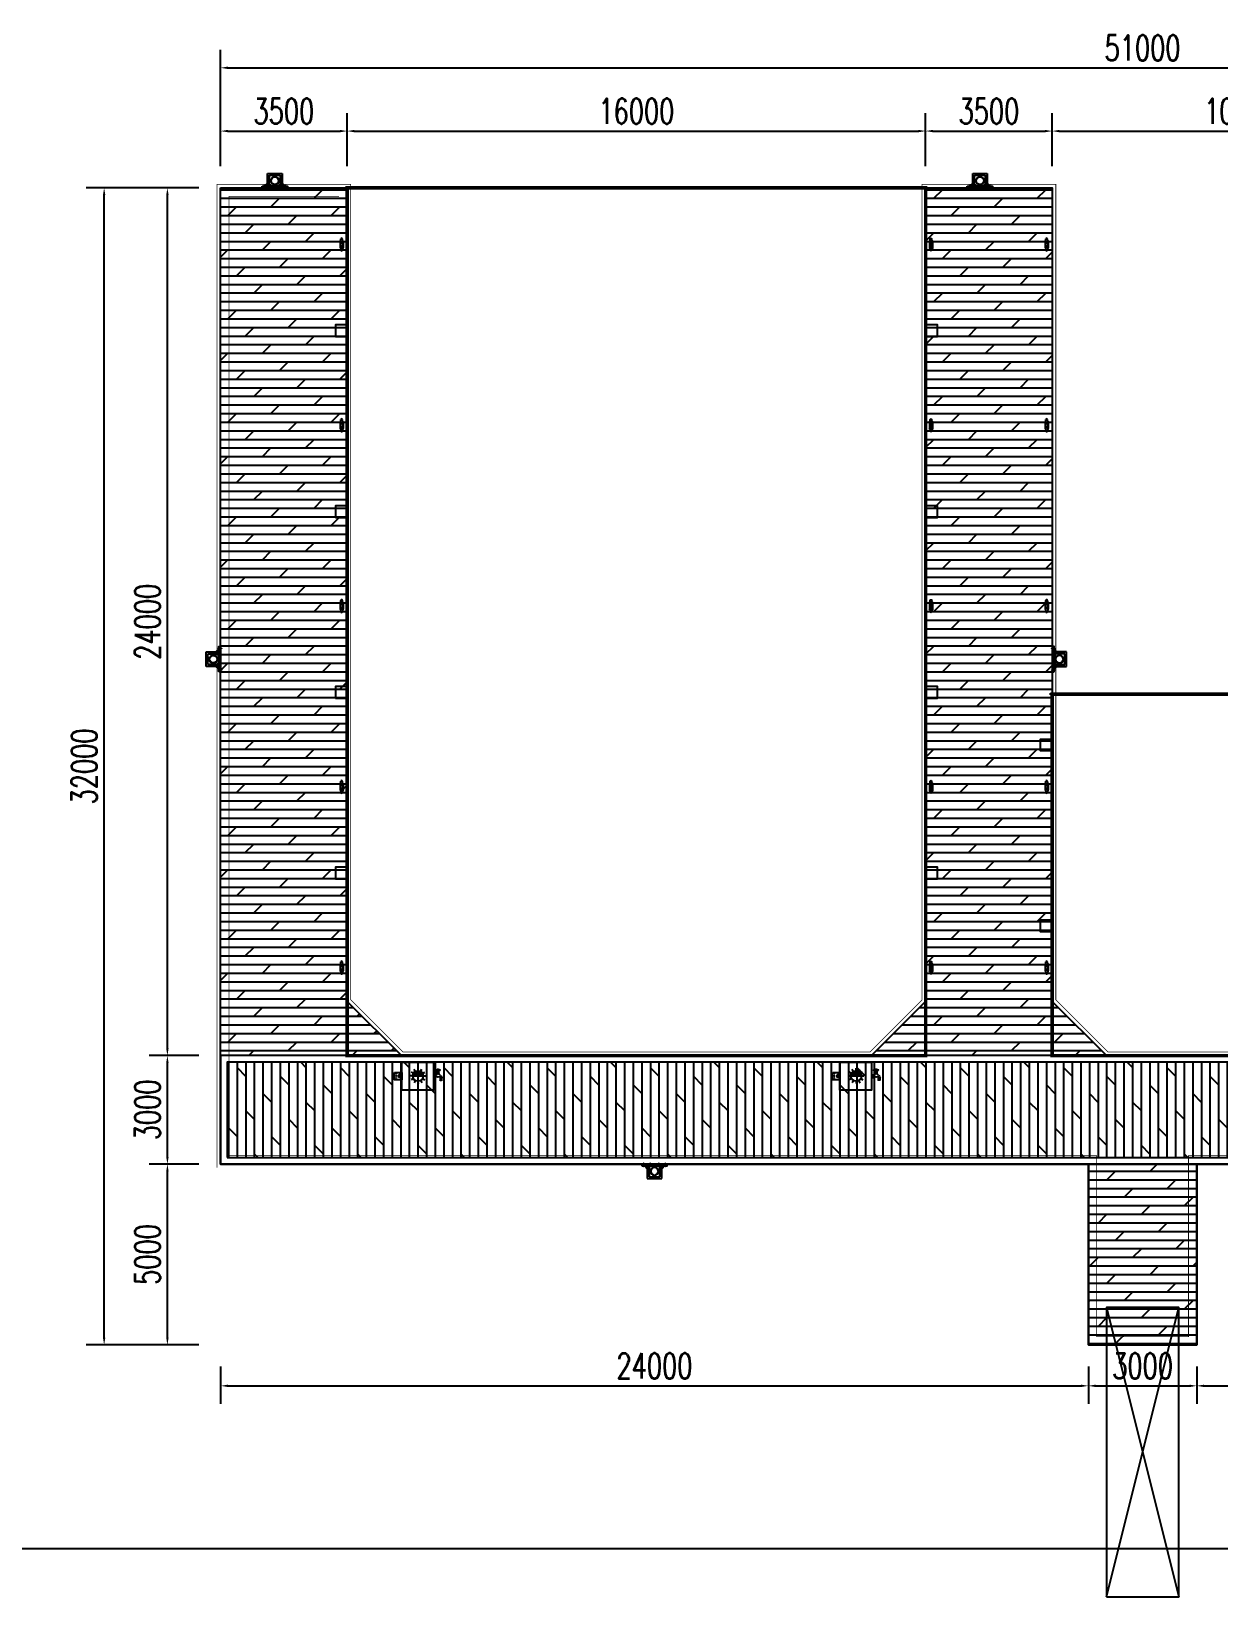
# Model space of a CAD drawing. Header units: millimetres. Extents: x -1905078 to 890385, y 1304549 to 3975677.
# Drawn here: x -766548 to -733707, y 1304549 to 1347845 of the extents above; entities that cross this region are included whole.
import ezdxf

# ---------------------------------------------------------------- set-up
doc = ezdxf.new("R2010")
doc.units = ezdxf.units.MM
doc.header["$LTSCALE"] = 1000
doc.layers.get('0').update_dxf_attribs({"linetype": 'CONTINUOUS'})
doc.layers.get('DEFPOINTS').update_dxf_attribs({"linetype": 'CONTINUOUS'})
for name, color, linetype in [('W-_ANTICOLLISION防撞措施', 6, 'CONTINUOUS'), ('W-bridge approach引桥', 4, 'CONTINUOUS'), ('W-FLOAT_BOWL浮筒', 253, 'CONTINUOUS'), ('W-MOUNTING固定方式', 5, 'CONTINUOUS'), ('W-PLASTIC_RAILINGS塑木栏杆', 6, 'CONTINUOUS'), ('W-STEEL_FRAME钢架', 3, 'CONTINUOUS'), ('W-WOOD_FLOOR木地板', 30, 'CONTINUOUS'), ('护桩器', 154, 'CONTINUOUS'), ('景-通用-文字', 7, 'CONTINUOUS'), ('水位', 102, 'CONTINUOUS'), ('系船栓', 132, 'CONTINUOUS'), ('结构', 1, 'CONTINUOUS'), ('螺栓', 146, 'CONTINUOUS')]:
    doc.layers.add(name, color=color, linetype=linetype)
doc.styles.add('STANDARD_T3', font='simplex.shx', dxfattribs={"width": 0.7, "bigfont": 'gbcbig.shx'})
doc.dimstyles.new('W&&200', dxfattribs={"dimtxt": 700, "dimasz": 200, "dimexe": 500, "dimexo": 600, "dimgap": 200, "dimtad": 1, "dimdec": 0, "dimzin": 0, "dimdsep": 46, "dimtxsty": 'STANDARD_T3', "dimcen": 0.09, "dimclrd": 1, "dimclre": 1, "dimclrt": 7, "dimazin": 2, "dimtfac": 1, "dimtdec": 0, "dimtix": 1, "dimtmove": 2, "dimatfit": 3, "dimfxl": 100, "dimtolj": 1, "dimtzin": 0, "dimarcsym": 0})
pattern_1 = [(0, (-3008034.03, -1148013), (0, 238.122618), []), (45, (-3008034, -1148013), (-476.24491, 476.24491), [336.75638, -673.512])]

# ---------------------------------------------------------------- blocks, each defined once
blk = doc.blocks.new('ggz')
at = {"layer": '护桩器'}
for p, q in [((0, 0), (399, 0)), ((0, -349), (0, 0)), ((162, -69), (162, 0)), ((172, -69), (172, 0)), ((226, -69), (226, 0)), ((236, -69), (236, 0)), ((399, 0), (399, -349)), ((-78, -349), (0, -271)), ((399, -399), (0, -399)), ((73, -163), (4, -163)), ((73, -173), (4, -173)), ((73, -226), (4, -226)), ((73, -236), (4, -236)), ((47, -160), (47, -162)), ((70, -160), (47, -160)), ((70, -162), (47, -162)), ((47, -237), (47, -239)), ((47, -237), (70, -237)), ((47, -239), (70, -239)), ((48, -157), (50, -157)), ((48, -157), (48, -160)), ((48, -171), (48, -162)), ((48, -171), (69, -171)), ((48, -229), (48, -237)), ((69, -229), (48, -229)), ((50, -148), (49, -149)), ((49, -149), (53, -148)), ((49, -157), (49, -149)), ((57, -240), (49, -240)), ((49, -240), (49, -246)), ((53, -247), (49, -246)), ((50, -247), (49, -246)), ((50, -50), (349, -50)), ((50, -349), (50, -50)), ((55, -148), (50, -148)), ((50, -149), (55, -148)), ((50, -148), (50, -149)), ((50, -157), (50, -149)), ((51, -157), (50, -157)), ((50, -240), (50, -239)), ((50, -240), (50, -246)), ((50, -246), (50, -247)), ((55, -247), (50, -246)), ((50, -247), (50, -247)), ((50, -247), (50, -247)), ((50, -247), (53, -247)), ((349, -349), (50, -349)), ((58, -157), (51, -157)), ((52, -160), (52, -157)), ((52, -162), (52, -160)), ((52, -162), (52, -238)), ((52, -162), (52, -171)), ((52, -163), (52, -171)), ((52, -236), (52, -228)), ((52, -229), (52, -237)), ((52, -237), (52, -239)), ((53, -154), (53, -144)), ((54, -144), (53, -144)), ((64, -144), (53, -144)), ((53, -148), (64, -148)), ((53, -157), (53, -148)), ((54, -149), (53, -148)), ((53, -148), (57, -149)), ((53, -171), (53, -148)), ((54, -157), (53, -157)), ((53, -238), (53, -160)), ((53, -160), (53, -238)), ((53, -172), (53, -171)), ((64, -181), (53, -181)), ((53, -229), (53, -227)), ((53, -239), (53, -229)), ((57, -246), (53, -247)), ((53, -247), (62, -247)), ((54, -144), (54, -154)), ((54, -144), (63, -144)), ((54, -148), (54, -171)), ((54, -149), (54, -157)), ((63, -149), (54, -149)), ((54, -157), (63, -157)), ((54, -171), (54, -181)), ((56, -145), (55, -146)), ((55, -146), (55, -148)), ((64, -148), (55, -148)), ((55, -148), (60, -149)), ((55, -148), (56, -149)), ((55, -247), (60, -246)), ((56, -145), (61, -145)), ((57, -146), (56, -145)), ((56, -149), (57, -148)), ((56, -149), (61, -149)), ((58, -147), (57, -146)), ((57, -148), (58, -147)), ((57, -149), (62, -148)), ((57, -157), (57, -149)), ((57, -240), (68, -240)), ((57, -246), (57, -240)), ((62, -247), (57, -246)), ((58, -151), (58, -248)), ((58, -157), (58, -157)), ((58, -157), (59, -157)), ((58, -160), (58, -157)), ((59, -160), (58, -157)), ((58, -171), (58, -162)), ((58, -163), (58, -171)), ((58, -236), (58, -228)), ((58, -237), (58, -229)), ((59, -147), (60, -146)), ((60, -148), (59, -147)), ((60, -157), (59, -157)), ((60, -146), (62, -146)), ((60, -149), (64, -148)), ((62, -148), (60, -148)), ((60, -157), (60, -149)), ((60, -157), (68, -157)), ((60, -240), (60, -246)), ((60, -246), (64, -247)), ((62, -146), (62, -147)), ((62, -147), (62, -148)), ((62, -148), (67, -149)), ((66, -246), (62, -247)), ((62, -247), (67, -247)), ((63, -154), (63, -144)), ((63, -144), (64, -144)), ((63, -149), (64, -148)), ((63, -171), (63, -148)), ((63, -149), (63, -157)), ((63, -157), (64, -157)), ((63, -181), (63, -171)), ((64, -154), (64, -144)), ((64, -157), (64, -148)), ((64, -148), (68, -149)), ((68, -148), (64, -148)), ((64, -171), (64, -148)), ((64, -160), (64, -157)), ((64, -238), (64, -160)), ((64, -160), (64, -238)), ((64, -162), (64, -238)), ((64, -162), (64, -171)), ((64, -172), (64, -171)), ((64, -229), (64, -227)), ((64, -239), (64, -229)), ((64, -229), (64, -237)), ((68, -246), (64, -247)), ((65, -162), (65, -160)), ((65, -237), (65, -239)), ((66, -240), (66, -246)), ((67, -247), (66, -246)), ((67, -149), (68, -148)), ((67, -157), (67, -149)), ((67, -240), (67, -239)), ((67, -247), (67, -246)), ((68, -246), (67, -247)), ((68, -149), (68, -148)), ((68, -157), (68, -149)), ((68, -157), (68, -157)), ((68, -157), (68, -157)), ((68, -157), (68, -160)), ((68, -240), (68, -246)), ((69, -171), (69, -162)), ((69, -229), (69, -237)), ((70, -162), (70, -160)), ((70, -239), (70, -237)), ((73, -163), (73, -173)), ((73, -236), (73, -226)), ((140, -54), (248, -54)), ((140, -345), (248, -345)), ((143, -49), (144, -48)), ((143, -49), (154, -49)), ((143, -49), (143, -59)), ((154, -59), (143, -59)), ((143, -59), (144, -60)), ((143, -340), (144, -339)), ((154, -340), (143, -340)), ((143, -350), (143, -340)), ((143, -350), (154, -350)), ((143, -350), (144, -351)), ((154, -48), (144, -48)), ((144, -60), (144, -48)), ((154, -60), (144, -60)), ((154, -339), (144, -339)), ((144, -339), (144, -351)), ((154, -351), (144, -351)), ((148, -45), (149, -44)), ((149, -44), (148, -49)), ((148, -50), (148, -45)), ((148, -45), (149, -46)), ((149, -46), (148, -50)), ((148, -48), (148, -60)), ((157, -48), (148, -48)), ((148, -49), (148, -48)), ((148, -49), (156, -49)), ((148, -59), (148, -49)), ((148, -49), (149, -53)), ((148, -60), (148, -50)), ((148, -50), (149, -55)), ((149, -53), (148, -58)), ((149, -55), (148, -60)), ((148, -58), (149, -62)), ((148, -59), (156, -59)), ((148, -59), (148, -60)), ((157, -60), (148, -60)), ((148, -60), (149, -64)), ((148, -63), (148, -60)), ((149, -62), (148, -63)), ((149, -64), (148, -63)), ((148, -339), (149, -335)), ((149, -335), (148, -336)), ((148, -336), (148, -339)), ((149, -337), (148, -336)), ((148, -341), (149, -337)), ((148, -351), (148, -339)), ((157, -339), (148, -339)), ((148, -340), (148, -339)), ((148, -339), (148, -349)), ((149, -344), (148, -339)), ((148, -340), (156, -340)), ((148, -340), (148, -350)), ((149, -346), (148, -341)), ((148, -349), (149, -344)), ((148, -350), (149, -346)), ((148, -349), (148, -354)), ((149, -353), (148, -349)), ((148, -350), (156, -350)), ((148, -350), (148, -351)), ((149, -355), (148, -350)), ((157, -351), (148, -351)), ((148, -354), (149, -353)), ((148, -354), (149, -355)), ((157, -44), (149, -44)), ((157, -46), (149, -46)), ((157, -53), (149, -53)), ((157, -55), (149, -55)), ((157, -62), (149, -62)), ((157, -64), (149, -64)), ((157, -335), (149, -335)), ((157, -337), (149, -337)), ((157, -344), (149, -344)), ((157, -346), (149, -346)), ((157, -353), (149, -353)), ((157, -355), (149, -355)), ((156, -49), (157, -48)), ((156, -49), (156, -59)), ((156, -59), (157, -60)), ((156, -340), (157, -339)), ((156, -350), (156, -340)), ((156, -350), (157, -351)), ((157, -44), (157, -46)), ((157, -44), (157, -63)), ((157, -44), (160, -44)), ((157, -46), (157, -46)), ((160, -48), (157, -48)), ((160, -60), (157, -60)), ((157, -64), (157, -63)), ((157, -64), (157, -64)), ((157, -64), (160, -64)), ((157, -335), (157, -336)), ((157, -335), (157, -335)), ((157, -335), (160, -335)), ((157, -355), (157, -336)), ((160, -339), (157, -339)), ((160, -351), (157, -351)), ((157, -353), (157, -353)), ((157, -355), (157, -353)), ((157, -355), (160, -355)), ((160, -42), (162, -42)), ((160, -66), (160, -42)), ((162, -48), (160, -48)), ((238, -60), (160, -60)), ((162, -60), (160, -60)), ((160, -60), (238, -60)), ((162, -66), (160, -66)), ((162, -333), (160, -333)), ((160, -333), (160, -357)), ((238, -339), (160, -339)), ((162, -339), (160, -339)), ((160, -339), (238, -339)), ((162, -351), (160, -351)), ((160, -357), (162, -357)), ((161, -48), (238, -48)), ((161, -60), (238, -60)), ((161, -339), (238, -339)), ((161, -351), (238, -351)), ((162, -66), (162, -42)), ((170, -43), (162, -43)), ((162, -48), (170, -48)), ((162, -48), (171, -48)), ((170, -54), (162, -54)), ((162, -54), (171, -54)), ((162, -60), (170, -60)), ((170, -65), (162, -65)), ((162, -69), (172, -69)), ((162, -330), (162, -399)), ((162, -330), (172, -330)), ((162, -333), (162, -357)), ((170, -334), (162, -334)), ((162, -339), (170, -339)), ((170, -345), (162, -345)), ((162, -345), (171, -345)), ((162, -351), (170, -351)), ((162, -351), (171, -351)), ((170, -356), (162, -356)), ((170, -43), (170, -65)), ((170, -49), (181, -49)), ((181, -59), (170, -59)), ((172, -60), (170, -60)), ((170, -356), (170, -334)), ((172, -339), (170, -339)), ((181, -340), (170, -340)), ((170, -350), (181, -350)), ((172, -330), (172, -399)), ((181, -60), (181, -48)), ((181, -339), (181, -351)), ((236, -69), (226, -69)), ((226, -330), (226, -399)), ((236, -330), (226, -330)), ((229, -60), (227, -60)), ((229, -339), (227, -339)), ((236, -48), (228, -48)), ((236, -54), (228, -54)), ((236, -345), (228, -345)), ((236, -351), (228, -351)), ((229, -43), (237, -43)), ((229, -65), (229, -43)), ((229, -48), (237, -48)), ((237, -54), (229, -54)), ((239, -60), (229, -60)), ((229, -60), (237, -60)), ((229, -65), (237, -65)), ((229, -334), (237, -334)), ((229, -334), (229, -356)), ((239, -339), (229, -339)), ((229, -339), (237, -339)), ((237, -345), (229, -345)), ((229, -351), (237, -351)), ((229, -356), (237, -356)), ((236, -330), (236, -399)), ((237, -42), (239, -42)), ((237, -42), (237, -66)), ((237, -48), (239, -48)), ((237, -60), (239, -60)), ((239, -66), (237, -66)), ((239, -333), (237, -333)), ((237, -357), (237, -333)), ((237, -339), (239, -339)), ((237, -351), (239, -351)), ((237, -357), (239, -357)), ((239, -42), (239, -66)), ((240, -46), (239, -46)), ((240, -62), (239, -62)), ((239, -357), (239, -333)), ((240, -337), (239, -337)), ((240, -353), (239, -353)), ((240, -53), (240, -45)), ((240, -45), (246, -45)), ((240, -46), (246, -46)), ((240, -53), (240, -63)), ((246, -53), (240, -53)), ((240, -56), (246, -56)), ((240, -62), (246, -62)), ((240, -63), (246, -63)), ((240, -336), (246, -336)), ((240, -346), (240, -336)), ((240, -337), (246, -337)), ((240, -343), (246, -343)), ((240, -346), (240, -354)), ((246, -346), (240, -346)), ((240, -353), (246, -353)), ((240, -354), (246, -354)), ((246, -46), (246, -45)), ((246, -46), (246, -45)), ((246, -49), (246, -45)), ((246, -45), (246, -45)), ((246, -46), (246, -46)), ((246, -51), (246, -46)), ((246, -46), (246, -49)), ((246, -49), (246, -58)), ((246, -53), (246, -49)), ((246, -51), (246, -56)), ((246, -58), (246, -53)), ((246, -56), (246, -59)), ((246, -58), (246, -63)), ((246, -62), (246, -58)), ((246, -63), (246, -59)), ((246, -63), (246, -62)), ((246, -63), (246, -63)), ((246, -63), (246, -63)), ((246, -336), (246, -336)), ((246, -336), (246, -340)), ((246, -336), (246, -336)), ((246, -341), (246, -336)), ((246, -336), (246, -337)), ((246, -337), (246, -341)), ((246, -343), (246, -340)), ((246, -341), (246, -346)), ((246, -350), (246, -341)), ((246, -348), (246, -343)), ((246, -346), (246, -350)), ((246, -348), (246, -353)), ((246, -350), (246, -354)), ((246, -353), (246, -350)), ((246, -353), (246, -353)), ((246, -353), (246, -354)), ((246, -353), (246, -354)), ((246, -354), (246, -354)), ((326, -163), (395, -163)), ((326, -163), (326, -173)), ((326, -173), (395, -173)), ((326, -226), (395, -226)), ((326, -236), (326, -226)), ((326, -236), (395, -236)), ((329, -162), (329, -160)), ((329, -160), (352, -160)), ((329, -162), (352, -162)), ((329, -239), (329, -237)), ((352, -237), (329, -237)), ((352, -239), (329, -239)), ((330, -171), (330, -162)), ((351, -171), (330, -171)), ((330, -229), (330, -237)), ((330, -229), (351, -229)), ((335, -148), (331, -149)), ((331, -148), (335, -148)), ((331, -149), (331, -148)), ((332, -149), (331, -148)), ((331, -157), (331, -149)), ((331, -157), (331, -157)), ((331, -157), (331, -157)), ((339, -157), (331, -157)), ((331, -157), (331, -160)), ((331, -240), (331, -246)), ((342, -240), (331, -240)), ((331, -246), (335, -247)), ((331, -246), (332, -247)), ((337, -148), (332, -149)), ((332, -157), (332, -149)), ((332, -240), (332, -239)), ((332, -247), (332, -246)), ((332, -247), (333, -246)), ((337, -247), (332, -247)), ((333, -240), (333, -246)), ((333, -246), (337, -247)), ((334, -162), (334, -160)), ((334, -237), (334, -239)), ((335, -154), (335, -144)), ((336, -144), (335, -144)), ((335, -144), (346, -144)), ((346, -148), (335, -148)), ((335, -157), (335, -148)), ((336, -149), (335, -148)), ((335, -148), (344, -148)), ((339, -149), (335, -148)), ((335, -171), (335, -148)), ((336, -157), (335, -157)), ((335, -160), (335, -157)), ((335, -238), (335, -160)), ((335, -160), (335, -238)), ((335, -162), (335, -238)), ((335, -162), (335, -171)), ((335, -172), (335, -171)), ((335, -181), (346, -181)), ((335, -229), (335, -227)), ((335, -239), (335, -229)), ((335, -229), (335, -237)), ((339, -246), (335, -247)), ((336, -154), (336, -144)), ((345, -144), (336, -144)), ((336, -171), (336, -148)), ((336, -149), (336, -157)), ((336, -149), (345, -149)), ((345, -157), (336, -157)), ((336, -181), (336, -171)), ((337, -146), (337, -147)), ((339, -146), (337, -146)), ((337, -147), (337, -148)), ((342, -149), (337, -148)), ((337, -148), (339, -148)), ((337, -247), (342, -246)), ((346, -247), (337, -247)), ((343, -145), (338, -145)), ((343, -149), (338, -149)), ((340, -147), (339, -146)), ((339, -148), (340, -147)), ((344, -148), (339, -149)), ((339, -157), (339, -149)), ((339, -157), (340, -157)), ((339, -240), (339, -246)), ((344, -247), (339, -246)), ((341, -157), (340, -157)), ((340, -160), (341, -157)), ((341, -147), (342, -146)), ((342, -148), (341, -147)), ((341, -151), (341, -248)), ((341, -157), (341, -157)), ((341, -157), (348, -157)), ((341, -160), (341, -157)), ((341, -171), (341, -162)), ((341, -163), (341, -171)), ((341, -236), (341, -228)), ((341, -237), (341, -229)), ((342, -146), (343, -145)), ((346, -148), (342, -149)), ((343, -149), (342, -148)), ((342, -157), (342, -149)), ((342, -240), (350, -240)), ((342, -246), (342, -240)), ((342, -246), (346, -247)), ((343, -145), (344, -146)), ((344, -148), (343, -149)), ((344, -146), (344, -148)), ((344, -148), (349, -148)), ((349, -149), (344, -148)), ((344, -247), (349, -246)), ((345, -144), (345, -154)), ((345, -144), (346, -144)), ((345, -149), (346, -148)), ((345, -148), (345, -171)), ((345, -149), (345, -157)), ((345, -157), (346, -157)), ((345, -171), (345, -181)), ((346, -154), (346, -144)), ((346, -157), (346, -148)), ((350, -149), (346, -148)), ((346, -171), (346, -148)), ((346, -238), (346, -160)), ((346, -160), (346, -238)), ((346, -172), (346, -171)), ((346, -229), (346, -227)), ((346, -239), (346, -229)), ((346, -247), (350, -246)), ((349, -247), (346, -247)), ((347, -160), (347, -157)), ((347, -162), (347, -160)), ((347, -162), (347, -238)), ((347, -162), (347, -171)), ((347, -163), (347, -171)), ((347, -236), (347, -228)), ((347, -229), (347, -237)), ((347, -237), (347, -239)), ((348, -157), (349, -157)), ((349, -50), (349, -349)), ((349, -148), (350, -149)), ((349, -148), (349, -149)), ((349, -157), (349, -149)), ((351, -157), (349, -157)), ((349, -240), (349, -239)), ((349, -240), (349, -246)), ((349, -246), (349, -247)), ((349, -247), (350, -246)), ((349, -247), (349, -247)), ((349, -247), (349, -247)), ((350, -157), (350, -149)), ((350, -240), (350, -246)), ((351, -157), (351, -160)), ((351, -171), (351, -162)), ((351, -229), (351, -237)), ((352, -160), (352, -162)), ((352, -237), (352, -239)), ((477, -349), (399, -271))]:
    blk.add_line(p, q, dxfattribs=at)
for points in [[(-150, -349), (549, -349), (549, -399), (-150, -399)], [(83, -174), (33, -174), (33, -224), (83, -224)], [(174, -79), (174, -29), (224, -29), (224, -79)], [(174, -320), (174, -370), (224, -370), (224, -320)], [(316, -174), (366, -174), (366, -224), (316, -224)]]:
    blk.add_lwpolyline(points, close=True, dxfattribs=at)
at = {"layer": '护桩器', "color": 1}
for radius in [110, 104]:
    blk.add_circle((200, -200), radius, dxfattribs=at)
at = {"layer": '螺栓'}
for p, q in [((-110, -343), (-109, -342)), ((-110, -343), (-110, -349)), ((-110, -406), (-110, -404)), ((-90, -404), (-110, -404)), ((-90, -406), (-110, -406)), ((-91, -342), (-109, -342)), ((-108, -412), (-108, -406)), ((-92, -412), (-108, -412)), ((-105, -412), (-105, -406)), ((-105, -419), (-105, -412)), ((-103, -420), (-105, -419)), ((-103, -420), (-103, -412)), ((-97, -420), (-103, -420)), ((-97, -420), (-97, -412)), ((-97, -420), (-95, -419)), ((-95, -406), (-95, -412)), ((-95, -419), (-95, -412)), ((-92, -406), (-92, -412)), ((-90, -343), (-91, -342)), ((-90, -347), (-90, -343)), ((-90, -404), (-90, -406)), ((70, -343, 0), (71, -342, 0)), ((70, -343, 0), (70, -349, 0)), ((70, -406, 0), (70, -404, 0)), ((90, -404, 0), (70, -404, 0)), ((90, -406, 0), (70, -406, 0)), ((89, -342, 0), (71, -342, 0)), ((72, -412, 0), (72, -406, 0)), ((88, -412, 0), (72, -412, 0)), ((75, -412, 0), (75, -406, 0)), ((75, -419, 0), (75, -412, 0)), ((77, -420, 0), (75, -419, 0)), ((77, -420, 0), (77, -412, 0)), ((83, -420, 0), (77, -420, 0)), ((83, -420, 0), (83, -412, 0)), ((83, -420, 0), (85, -419, 0)), ((85, -406, 0), (85, -412, 0)), ((85, -419, 0), (85, -412, 0)), ((88, -406, 0), (88, -412, 0)), ((90, -343, 0), (89, -342, 0)), ((90, -347, 0), (90, -343, 0)), ((90, -404, 0), (90, -406, 0)), ((309, -343), (310, -342)), ((309, -343), (309, -349)), ((309, -406), (309, -404)), ((329, -404), (309, -404)), ((329, -406), (309, -406)), ((328, -342), (310, -342)), ((311, -412), (311, -406)), ((327, -412), (311, -412)), ((314, -412), (314, -406)), ((314, -419), (314, -412)), ((316, -420), (314, -419)), ((316, -420), (316, -412)), ((322, -420), (316, -420)), ((322, -420), (322, -412)), ((322, -420), (324, -419)), ((324, -406), (324, -412)), ((324, -419), (324, -412)), ((327, -406), (327, -412)), ((329, -343), (328, -342)), ((329, -347), (329, -343)), ((329, -404), (329, -406)), ((489, -343), (490, -342)), ((489, -343), (489, -349)), ((489, -406), (489, -404)), ((509, -404), (489, -404)), ((509, -406), (489, -406)), ((508, -342), (490, -342)), ((491, -412), (491, -406)), ((507, -412), (491, -412)), ((494, -412), (494, -406)), ((494, -419), (494, -412)), ((496, -420), (494, -419)), ((496, -420), (496, -412)), ((502, -420), (496, -420)), ((502, -420), (502, -412)), ((502, -420), (504, -419)), ((504, -406), (504, -412)), ((504, -419), (504, -412)), ((507, -406), (507, -412)), ((509, -343), (508, -342)), ((509, -347), (509, -343)), ((509, -404), (509, -406))]:
    blk.add_line(p, q, dxfattribs=at)
for points in [[(-110, -347), (-90, -347), (-90, -349), (-110, -349)], [(-92, -347), (-108, -347)], [(-107, -342), (-93, -342)], [(-105, -342), (-105, -347)], [(-105, -347), (-105, -399)], [(-103, -347), (-103, -399)], [(-97, -347), (-97, -399)], [(-95, -347), (-95, -342)], [(-95, -347), (-95, -399)], [(309, -347), (329, -347), (329, -349), (309, -349)], [(327, -347), (311, -347)], [(312, -342), (326, -342)], [(314, -342), (314, -347)], [(314, -347), (314, -399)], [(316, -347), (316, -399)], [(322, -347), (322, -399)], [(324, -347), (324, -342)], [(324, -347), (324, -399)], [(489, -347), (509, -347), (509, -349), (489, -349)], [(507, -347), (491, -347)], [(492, -342), (506, -342)], [(494, -342), (494, -347)], [(494, -347), (494, -399)], [(496, -347), (496, -399)], [(502, -347), (502, -399)], [(504, -347), (504, -342)], [(504, -347), (504, -399)]]:
    blk.add_lwpolyline(points, dxfattribs=at)
at = {"layer": '螺栓', "elevation": 0}
for points in [[(70, -347), (90, -347), (90, -349), (70, -349)], [(88, -347), (72, -347)], [(73, -342), (87, -342)], [(75, -342), (75, -347)], [(75, -347), (75, -399)], [(77, -347), (77, -399)], [(83, -347), (83, -399)], [(85, -347), (85, -342)], [(85, -347), (85, -399)]]:
    blk.add_lwpolyline(points, dxfattribs=at)
at = {"layer": '螺栓'}
for points in [[(-107, -342), (-107, -342), (-106, -342), (-105, -342)], [(-105, -342), (-102, -343), (-98, -343), (-95, -342)], [(-95, -342), (-94, -342), (-93, -342), (-93, -342)], [(73, -342, 0), (73, -342, 0), (74, -342, 0), (75, -342, 0)], [(75, -342, 0), (78, -343, 0), (82, -343, 0), (85, -342, 0)], [(85, -342, 0), (86, -342, 0), (87, -342, 0), (87, -342, 0)], [(312, -342), (312, -342), (313, -342), (314, -342)], [(314, -342), (317, -343), (321, -343), (324, -342)], [(324, -342), (325, -342), (326, -342), (326, -342)], [(492, -342), (492, -342), (493, -342), (494, -342)], [(494, -342), (497, -343), (501, -343), (504, -342)], [(504, -342), (505, -342), (506, -342), (506, -342)]]:
    blk.add_open_spline(points, degree=3, dxfattribs=at)
blk = doc.blocks.new('系船栓')
at = {"layer": '系船栓'}
for p, q in [((85, 40), (265, 40)), ((105, 30), (245, 30)), ((105, -30), (19, -23)), ((85, -40), (265, -40)), ((105, -30), (245, -30)), ((245, -30), (331, -23))]:
    blk.add_line(p, q, dxfattribs=at)
for points in [[(105, 30), (19, 23)], [(245, 30), (331, 23)], [(351, 3), (351, -3)]]:
    blk.add_lwpolyline(points, dxfattribs=at)
for centre, radius in [((120, 0), 15), ((120, 0), 10), ((230, 0), 15), ((230, 0), 10)]:
    blk.add_circle(centre, radius, dxfattribs=at)
for centre, radius, start, end in [((23, 0), 23, 98.951, 261.049), ((91, 0), 40.4, 97.8135, 139.5859), ((260, 0), 40.4, 40.4141, 82.1865), ((328, 0), 23, 278.951, 81.049), ((91, 0), 40.4, 220.4141, 262.1865), ((260, 0), 40.4, 277.8135, 319.5859)]:
    blk.add_arc(centre, radius, start, end, dxfattribs=at)
blk = doc.blocks.new('*U514')
at = {"layer": 'W-WOOD_FLOOR木地板', "rotation": 270}
blk.add_blockref('系船栓', (0, 175), dxfattribs=at)
blk = doc.blocks.new('*U513')
at = {"layer": 'W-WOOD_FLOOR木地板', "color": 0, "linetype": 'ByBlock', "lineweight": -2, "transparency": 16777216}
for p in [(0, 20000), (0, 15000), (0, 10000), (0, 5000), (0, 0)]:
    blk.add_blockref('*U514', p, dxfattribs=at)
blk = doc.blocks.new('*U504')
at = {"layer": 'W-WOOD_FLOOR木地板', "rotation": 270}
blk.add_blockref('系船栓', (0, 175), dxfattribs=at)
blk = doc.blocks.new('*U502')
at = {"layer": 'W-WOOD_FLOOR木地板', "color": 0, "linetype": 'ByBlock', "lineweight": -2, "transparency": 16777216}
for p in [(0, 20000), (0, 15000), (0, 10000), (0, 5000), (0, 0)]:
    blk.add_blockref('*U504', p, dxfattribs=at)
blk = doc.blocks.new('*U506')
at = {"layer": 'W-WOOD_FLOOR木地板', "rotation": 270}
blk.add_blockref('系船栓', (0, 175), dxfattribs=at)
blk = doc.blocks.new('*U505')
at = {"layer": 'W-WOOD_FLOOR木地板', "color": 0, "linetype": 'ByBlock', "lineweight": -2, "transparency": 16777216}
for p in [(0, 20000), (0, 15000), (0, 10000), (0, 5000), (0, 0)]:
    blk.add_blockref('*U506', p, dxfattribs=at)
blk = doc.blocks.new('水电箱')
blk.add_hatch(color=3).paths.add_polyline_path([(-278, -377, 1), (-571, -377)])
at = {"color": 5}
for p, q in [((-1034, -318), (-1018, -318)), ((-1034, -353), (-1018, -353)), ((-1034, -412), (-1018, -412)), ((-947, -365), (-931, -365)), ((-947, -400), (-931, -400)), ((-1034, -447), (-1018, -447))]:
    blk.add_line(p, q, dxfattribs=at)
blk.add_line((-571, -377), (-278, -377))
blk.add_lwpolyline([(-1071, -284), (-871, -284), (-871, -484), (-1071, -484)], close=True)
at = {"color": 3}
blk.add_lwpolyline([(-871, 0), (0, 0), (0, -768), (-871, -768)], close=True, dxfattribs=at)
at = {"color": 0}
for points in [[(-581, -377), (-641, -374)], [(-561, -297), (-609, -267)], [(-504, -240), (-534, -190)], [(-422, -217), (-424, -157)], [(-347, -237), (-318, -190)], [(-285, -300), (-235, -269)], [(-268, -376), (-208, -374)], [(-564, -454), (-614, -484)], [(-501, -511), (-531, -563)], [(-427, -536), (-424, -590)], [(-345, -513), (-315, -563)], [(-288, -456), (-235, -486)]]:
    blk.add_lwpolyline(points, dxfattribs=at)
at = {"color": 3}
for points in [[(4, -362), (2, -406)], [(29, -402), (2, -406)], [(31, -364), (4, -362)], [(9, -357), (7, -411)], [(39, -408), (7, -411)], [(36, -359), (9, -357)], [(31, -358), (29, -407)], [(51, -397), (35, -397)], [(52, -370), (36, -370)], [(37, -348), (53, -349)], [(37, -348), (39, -418), (55, -419)], [(52, -370), (51, -397), (55, -419)], [(53, -349), (52, -370)], [(63, -360), (53, -360)], [(55, -419), (61, -403), (78, -399)], [(189, -226), (65, -225), (60, -214), (115, -200)], [(86, -340), (80, -355), (63, -360)], [(170, -398), (126, -406), (78, -399)], [(86, -340), (87, -313)], [(98, -308), (87, -313)], [(163, -316), (87, -313)], [(163, -322), (87, -318)], [(98, -308), (99, -291)], [(98, -308), (152, -310), (163, -316)], [(99, -291), (105, -286), (110, -292)], [(144, -272), (106, -270), (105, -286)], [(148, -288), (105, -286)], [(106, -259), (107, -254)], [(144, -261), (106, -259)], [(139, -245), (112, -249), (107, -254)], [(108, -227), (115, -189), (137, -191)], [(110, -292), (109, -308)], [(110, -292), (137, -288)], [(111, -270), (112, -260)], [(113, -227), (112, -249)], [(118, -249), (117, -260)], [(134, -244), (133, -261)], [(135, -228), (134, -244)], [(189, -226), (190, -215), (136, -196)], [(136, -309), (137, -288), (154, -289)], [(137, -191), (141, -223)], [(138, -272), (139, -261)], [(139, -245), (145, -250), (144, -261)], [(144, -272), (148, -288)], [(152, -310), (154, -289)], [(188, -355), (167, -338), (163, -316)], [(170, -398), (186, -404), (190, -420)], [(188, -355), (219, -384), (234, -417), (238, -434)], [(190, -420), (190, -431)], [(190, -431), (238, -434)], [(195, -442), (195, -437), (195, -431)], [(197, -507), (195, -431)], [(200, -443), (200, -437), (201, -432)], [(205, -443), (206, -437), (206, -432)], [(208, -508), (206, -432)], [(211, -443), (211, -438), (211, -432)], [(216, -443), (217, -438), (217, -433)], [(218, -508), (217, -433)], [(221, -449), (222, -444), (222, -433)], [(191, -507), (192, -502), (192, -491)], [(193, -485), (193, -480), (193, -469)], [(194, -464), (194, -458), (194, -448)], [(198, -486), (198, -480), (199, -470)], [(202, -508), (203, -502), (203, -497), (198, -491)], [(199, -464), (199, -459), (200, -448)], [(202, -508), (203, -502), (203, -491)], [(203, -486), (204, -481), (204, -470)], [(204, -464), (205, -459), (205, -448)], [(208, -492), (209, -486), (210, -470)], [(210, -465), (210, -459), (211, -448)], [(213, -508), (214, -497)], [(213, -508), (214, -497)], [(214, -492), (214, -487), (215, -476)], [(215, -470), (215, -465), (216, -449)], [(219, -492), (220, -487), (220, -476)], [(224, -509), (224, -503), (219, -498)], [(220, -471), (221, -465), (221, -454)], [(224, -509), (224, -498)], [(225, -492), (225, -487), (225, -476)], [(226, -471), (226, -466), (227, -455)], [(227, -449), (227, -444), (228, -433)], [(229, -509), (228, -433)], [(230, -493), (230, -487), (231, -476)], [(235, -509), (235, -504), (230, -498)], [(231, -471), (231, -466), (232, -455)], [(232, -450), (232, -444), (233, -433)], [(235, -493), (236, -488), (236, -477)], [(235, -509), (235, -498)], [(237, -471), (237, -466), (237, -455)], [(238, -450), (238, -444), (238, -434)]]:
    blk.add_lwpolyline(points, dxfattribs=at)
at = {"color": 5}
for centre, radius in [((-924, -382), 41.3), ((-904, -382), 8)]:
    blk.add_circle(centre, radius, dxfattribs=at)
at = {"color": 0}
blk.add_circle((-424, -377), 146, dxfattribs=at)
at = {"color": 5}
for centre, start, end in [((-1026, -318), 0, 180), ((-1026, -353), 180, 0), ((-1026, -412), 0, 180), ((-939, -365), 0, 180), ((-939, -400), 180, 0), ((-1026, -447), 180, 0)]:
    blk.add_arc(centre, 8, start, end, dxfattribs=at)
blk = doc.blocks.new('*D538')
at = {"layer": 'DEFPOINTS', "color": 0, "transparency": 16777216}
for p in [(-762784, 1316513), (-761312, 1316513), (-761312, 1311513)]:
    blk.add_point(p, dxfattribs=at)
at = {"layer": '景-通用-文字', "color": 1, "lineweight": -2, "transparency": 16777216}
for p, q in [((-761912, 1316513), (-763284, 1316513)), ((-762784, 1311713), (-762784, 1316313)), ((-761912, 1311513), (-763284, 1311513))]:
    blk.add_line(p, q, dxfattribs=at)
at = {"layer": '景-通用-文字', "color": 1, "transparency": 16777216}
for points in [[(-762817, 1316313), (-762750, 1316313), (-762784, 1316513)], [(-762817, 1311713), (-762750, 1311713), (-762784, 1311513)]]:
    blk.add_solid(points, dxfattribs=at)
at = {"layer": '景-通用-文字', "color": 7, "transparency": 16777216, "insert": (-763334, 1314013), "char_height": 700, "attachment_point": 5, "rotation": 90, "style": 'STANDARD_T3'}
blk.add_mtext('\\A1;5000', dxfattribs=at)
blk = doc.blocks.new('*D539')
at = {"layer": 'DEFPOINTS', "color": 0, "transparency": 16777216}
for p in [(-762784, 1319513), (-761312, 1319513), (-761312, 1316513)]:
    blk.add_point(p, dxfattribs=at)
at = {"layer": '景-通用-文字', "color": 1, "lineweight": -2, "transparency": 16777216}
for p, q in [((-761912, 1319513), (-763284, 1319513)), ((-762784, 1316713), (-762784, 1319313)), ((-761912, 1316513), (-763284, 1316513))]:
    blk.add_line(p, q, dxfattribs=at)
at = {"layer": '景-通用-文字', "color": 1, "transparency": 16777216}
for points in [[(-762817, 1319313), (-762750, 1319313), (-762784, 1319513)], [(-762817, 1316713), (-762750, 1316713), (-762784, 1316513)]]:
    blk.add_solid(points, dxfattribs=at)
at = {"layer": '景-通用-文字', "color": 7, "transparency": 16777216, "insert": (-763334, 1318013), "char_height": 700, "attachment_point": 5, "rotation": 90, "style": 'STANDARD_T3'}
blk.add_mtext('\\A1;3000', dxfattribs=at)
blk = doc.blocks.new('*D540')
at = {"layer": 'DEFPOINTS', "color": 0, "transparency": 16777216}
for p in [(-762784, 1343513), (-761312, 1343513), (-761312, 1319513)]:
    blk.add_point(p, dxfattribs=at)
at = {"layer": '景-通用-文字', "color": 1, "lineweight": -2, "transparency": 16777216}
for p, q in [((-761912, 1343513), (-763284, 1343513)), ((-762784, 1319713), (-762784, 1343313)), ((-761912, 1319513), (-763284, 1319513))]:
    blk.add_line(p, q, dxfattribs=at)
at = {"layer": '景-通用-文字', "color": 1, "transparency": 16777216}
for points in [[(-762817, 1343313), (-762750, 1343313), (-762784, 1343513)], [(-762817, 1319713), (-762750, 1319713), (-762784, 1319513)]]:
    blk.add_solid(points, dxfattribs=at)
at = {"layer": '景-通用-文字', "color": 7, "transparency": 16777216, "insert": (-763334, 1331513), "char_height": 700, "attachment_point": 5, "rotation": 90, "style": 'STANDARD_T3'}
blk.add_mtext('\\A1;24000', dxfattribs=at)
blk = doc.blocks.new('*D534')
at = {"layer": 'DEFPOINTS', "color": 0, "transparency": 16777216}
for p in [(-757812, 1345085), (-761312, 1343513), (-757812, 1343513)]:
    blk.add_point(p, dxfattribs=at)
at = {"layer": '景-通用-文字', "color": 1, "lineweight": -2, "transparency": 16777216}
for p, q in [((-761312, 1344113), (-761312, 1345585)), ((-757812, 1344113), (-757812, 1345585)), ((-761112, 1345085), (-758012, 1345085))]:
    blk.add_line(p, q, dxfattribs=at)
at = {"layer": '景-通用-文字', "color": 1, "transparency": 16777216}
for points in [[(-761112, 1345119), (-761112, 1345052), (-761312, 1345085)], [(-758012, 1345119), (-758012, 1345052), (-757812, 1345085)]]:
    blk.add_solid(points, dxfattribs=at)
at = {"layer": '景-通用-文字', "color": 7, "transparency": 16777216, "insert": (-759562, 1345635), "char_height": 700, "attachment_point": 5, "style": 'STANDARD_T3'}
blk.add_mtext('\\A1;3500', dxfattribs=at)
blk = doc.blocks.new('*D528')
at = {"layer": 'DEFPOINTS', "color": 0, "transparency": 16777216}
for p in [(-741812, 1345085), (-757812, 1343513), (-741812, 1343513)]:
    blk.add_point(p, dxfattribs=at)
at = {"layer": '景-通用-文字', "color": 1, "lineweight": -2, "transparency": 16777216}
for p, q in [((-757812, 1344113), (-757812, 1345585)), ((-741812, 1344113), (-741812, 1345585)), ((-757612, 1345085), (-742012, 1345085))]:
    blk.add_line(p, q, dxfattribs=at)
at = {"layer": '景-通用-文字', "color": 1, "transparency": 16777216}
for points in [[(-757612, 1345119), (-757612, 1345052), (-757812, 1345085)], [(-742012, 1345119), (-742012, 1345052), (-741812, 1345085)]]:
    blk.add_solid(points, dxfattribs=at)
at = {"layer": '景-通用-文字', "color": 7, "transparency": 16777216, "insert": (-749812, 1345635), "char_height": 700, "attachment_point": 5, "style": 'STANDARD_T3'}
blk.add_mtext('\\A1;16000', dxfattribs=at)
blk = doc.blocks.new('*D529')
at = {"layer": 'DEFPOINTS', "color": 0, "transparency": 16777216}
for p in [(-738312, 1345085), (-741812, 1343513), (-738312, 1343513)]:
    blk.add_point(p, dxfattribs=at)
at = {"layer": '景-通用-文字', "color": 1, "lineweight": -2, "transparency": 16777216}
for p, q in [((-741812, 1344113), (-741812, 1345585)), ((-738312, 1344113), (-738312, 1345585)), ((-741612, 1345085), (-738512, 1345085))]:
    blk.add_line(p, q, dxfattribs=at)
at = {"layer": '景-通用-文字', "color": 1, "transparency": 16777216}
for points in [[(-741612, 1345119), (-741612, 1345052), (-741812, 1345085)], [(-738512, 1345119), (-738512, 1345052), (-738312, 1345085)]]:
    blk.add_solid(points, dxfattribs=at)
at = {"layer": '景-通用-文字', "color": 7, "transparency": 16777216, "insert": (-740062, 1345635), "char_height": 700, "attachment_point": 5, "style": 'STANDARD_T3'}
blk.add_mtext('\\A1;3500', dxfattribs=at)
blk = doc.blocks.new('*D530')
at = {"layer": 'DEFPOINTS', "color": 0, "transparency": 16777216}
for p in [(-727812, 1345085), (-738312, 1343513), (-727812, 1343513)]:
    blk.add_point(p, dxfattribs=at)
at = {"layer": '景-通用-文字', "color": 1, "lineweight": -2, "transparency": 16777216}
for p, q in [((-738312, 1344113), (-738312, 1345585)), ((-727812, 1344113), (-727812, 1345585)), ((-738112, 1345085), (-728012, 1345085))]:
    blk.add_line(p, q, dxfattribs=at)
at = {"layer": '景-通用-文字', "color": 1, "transparency": 16777216}
for points in [[(-738112, 1345119), (-738112, 1345052), (-738312, 1345085)], [(-728012, 1345119), (-728012, 1345052), (-727812, 1345085)]]:
    blk.add_solid(points, dxfattribs=at)
at = {"layer": '景-通用-文字', "color": 7, "transparency": 16777216, "insert": (-733062, 1345635), "char_height": 700, "attachment_point": 5, "style": 'STANDARD_T3'}
blk.add_mtext('\\A1;10500', dxfattribs=at)
blk = doc.blocks.new('*D541')
at = {"layer": 'DEFPOINTS', "color": 0, "transparency": 16777216}
for p in [(-761312, 1311513), (-737312, 1311513), (-737312, 1310381)]:
    blk.add_point(p, dxfattribs=at)
at = {"layer": '景-通用-文字', "color": 1, "lineweight": -2, "transparency": 16777216}
for p, q in [((-761312, 1310913), (-761312, 1309881)), ((-737312, 1310913), (-737312, 1309881)), ((-761112, 1310381), (-737512, 1310381))]:
    blk.add_line(p, q, dxfattribs=at)
at = {"layer": '景-通用-文字', "color": 1, "transparency": 16777216}
for points in [[(-761112, 1310414), (-761112, 1310347), (-761312, 1310381)], [(-737512, 1310414), (-737512, 1310347), (-737312, 1310381)]]:
    blk.add_solid(points, dxfattribs=at)
at = {"layer": '景-通用-文字', "color": 7, "transparency": 16777216, "insert": (-749312, 1310931), "char_height": 700, "attachment_point": 5, "style": 'STANDARD_T3'}
blk.add_mtext('\\A1;24000', dxfattribs=at)
blk = doc.blocks.new('*D542')
at = {"layer": 'DEFPOINTS', "color": 0, "transparency": 16777216}
for p in [(-737312, 1311513), (-734312, 1311513), (-734312, 1310381)]:
    blk.add_point(p, dxfattribs=at)
at = {"layer": '景-通用-文字', "color": 1, "lineweight": -2, "transparency": 16777216}
for p, q in [((-737312, 1310913), (-737312, 1309881)), ((-734312, 1310913), (-734312, 1309881)), ((-737112, 1310381), (-734512, 1310381))]:
    blk.add_line(p, q, dxfattribs=at)
at = {"layer": '景-通用-文字', "color": 1, "transparency": 16777216}
for points in [[(-737112, 1310414), (-737112, 1310347), (-737312, 1310381)], [(-734512, 1310414), (-734512, 1310347), (-734312, 1310381)]]:
    blk.add_solid(points, dxfattribs=at)
at = {"layer": '景-通用-文字', "color": 7, "transparency": 16777216, "insert": (-735812, 1310931), "char_height": 700, "attachment_point": 5, "style": 'STANDARD_T3'}
blk.add_mtext('\\A1;3000', dxfattribs=at)
blk = doc.blocks.new('*D535')
at = {"layer": 'DEFPOINTS', "color": 0, "transparency": 16777216}
for p in [(-734312, 1311513), (-710312, 1311513), (-710312, 1310381)]:
    blk.add_point(p, dxfattribs=at)
at = {"layer": '景-通用-文字', "color": 1, "lineweight": -2, "transparency": 16777216}
for p, q in [((-734312, 1310913), (-734312, 1309881)), ((-710312, 1310913), (-710312, 1309881)), ((-734112, 1310381), (-710512, 1310381))]:
    blk.add_line(p, q, dxfattribs=at)
at = {"layer": '景-通用-文字', "color": 1, "transparency": 16777216}
for points in [[(-734112, 1310414), (-734112, 1310347), (-734312, 1310381)], [(-710512, 1310414), (-710512, 1310347), (-710312, 1310381)]]:
    blk.add_solid(points, dxfattribs=at)
at = {"layer": '景-通用-文字', "color": 7, "transparency": 16777216, "insert": (-722312, 1310931), "char_height": 700, "attachment_point": 5, "style": 'STANDARD_T3'}
blk.add_mtext('\\A1;24000', dxfattribs=at)
blk = doc.blocks.new('*D536')
at = {"layer": 'DEFPOINTS', "color": 0, "transparency": 16777216}
for p in [(-764533, 1343513), (-761312, 1343513), (-761312, 1311513)]:
    blk.add_point(p, dxfattribs=at)
at = {"layer": '景-通用-文字', "color": 1, "lineweight": -2, "transparency": 16777216}
for p, q in [((-761912, 1343513), (-765033, 1343513)), ((-764533, 1311713), (-764533, 1343313)), ((-761912, 1311513), (-765033, 1311513))]:
    blk.add_line(p, q, dxfattribs=at)
at = {"layer": '景-通用-文字', "color": 1, "transparency": 16777216}
for points in [[(-764567, 1343313), (-764500, 1343313), (-764533, 1343513)], [(-764567, 1311713), (-764500, 1311713), (-764533, 1311513)]]:
    blk.add_solid(points, dxfattribs=at)
at = {"layer": '景-通用-文字', "color": 7, "transparency": 16777216, "insert": (-765083, 1327513), "char_height": 700, "attachment_point": 5, "rotation": 90, "style": 'STANDARD_T3'}
blk.add_mtext('\\A1;32000', dxfattribs=at)
blk = doc.blocks.new('*D537')
at = {"layer": 'DEFPOINTS', "color": 0, "transparency": 16777216}
for p in [(-710312, 1346835), (-761312, 1343513), (-710312, 1343513)]:
    blk.add_point(p, dxfattribs=at)
at = {"layer": '景-通用-文字', "color": 1, "lineweight": -2, "transparency": 16777216}
for p, q in [((-761312, 1344113), (-761312, 1347335)), ((-710312, 1344113), (-710312, 1347335)), ((-761112, 1346835), (-710512, 1346835))]:
    blk.add_line(p, q, dxfattribs=at)
at = {"layer": '景-通用-文字', "color": 1, "transparency": 16777216}
for points in [[(-761112, 1346869), (-761112, 1346802), (-761312, 1346835)], [(-710512, 1346869), (-710512, 1346802), (-710312, 1346835)]]:
    blk.add_solid(points, dxfattribs=at)
at = {"layer": '景-通用-文字', "color": 7, "transparency": 16777216, "insert": (-735812, 1347385), "char_height": 700, "attachment_point": 5, "style": 'STANDARD_T3'}
blk.add_mtext('\\A1;51000', dxfattribs=at)
blk = doc.blocks.new('*U515')
at = {"layer": 'W-MOUNTING固定方式'}
blk.add_lwpolyline([(-162.5, -162.5), (162.5, -162.5), (162.5, 162.5), (-162.5, 162.5)], close=True, dxfattribs=at)
blk = doc.blocks.new('*U516')
at = {"layer": '景-通用-文字', "color": 0, "linetype": 'ByBlock', "lineweight": -2, "transparency": 16777216}
for p in [(0, 0), (0, -5000), (0, -10000), (0, -15000)]:
    blk.add_blockref('*U515', p, dxfattribs=at)
blk = doc.blocks.new('*U517')
at = {"layer": 'W-MOUNTING固定方式'}
blk.add_lwpolyline([(-162.5, -162.5), (162.5, -162.5), (162.5, 162.5), (-162.5, 162.5)], close=True, dxfattribs=at)
blk = doc.blocks.new('*U518')
at = {"layer": '景-通用-文字', "color": 0, "linetype": 'ByBlock', "lineweight": -2, "transparency": 16777216}
for p in [(0, 0), (0, -5000), (0, -10000), (0, -15000)]:
    blk.add_blockref('*U517', p, dxfattribs=at)
blk = doc.blocks.new('*U519')
at = {"layer": 'W-MOUNTING固定方式'}
blk.add_lwpolyline([(-162.5, -162.5), (162.5, -162.5), (162.5, 162.5), (-162.5, 162.5)], close=True, dxfattribs=at)
blk = doc.blocks.new('*U520')
at = {"layer": '景-通用-文字', "color": 0, "linetype": 'ByBlock', "lineweight": -2, "transparency": 16777216}
for p in [(0, 0), (0, -5000)]:
    blk.add_blockref('*U519', p, dxfattribs=at)

msp = doc.modelspace()

# ---------------------------------------------------------------- hatches: boundary and pattern name
at = {"layer": 'W-WOOD_FLOOR木地板'}
h = msp.add_hatch(dxfattribs=at)
h.set_pattern_fill('DOLMIT', color=256, scale=300)
h.set_pattern_definition(pattern_1)
h.paths.add_polyline_path([(-757812.2, 1343513.3), (-761312.2, 1343513.3), (-761312.2, 1319513.3), (-756312.2, 1319513.3), (-757812.2, 1321013.3)])
h = msp.add_hatch(dxfattribs=at)
h.set_pattern_fill('DOLMIT', color=256, scale=300)
h.set_pattern_definition(pattern_1)
h.paths.add_polyline_path([(-738311.9, 1343513.3), (-741811.9, 1343513.3), (-741811.9, 1321013.3), (-743311.9, 1319513.3), (-736811.9, 1319513.3), (-738311.9, 1321013.3)])
h = msp.add_hatch(dxfattribs=at)
h.set_pattern_fill('DOLMIT', color=256, scale=300, angle=90)
h.set_pattern_definition([(90, (-3007534.03, -1148013), (-238.122618, 1e-14), []), (135, (-3007534, -1148013), (-476.24491, -476.24491), [336.75638, -673.512])])
h.paths.add_polyline_path([(-710497.2, 1319328.3), (-714312.2, 1319328.3), (-761127.2, 1319328.3), (-761127.2, 1316698.3), (-710497.2, 1316698.3)])
h = msp.add_hatch(dxfattribs=at)
h.set_pattern_fill('DOLMIT', color=256, scale=300)
h.set_pattern_definition([(0, (-3007534.03, -1148013), (0, 238.122618), []), (45, (-3007534, -1148013), (-476.24491, 476.24491), [336.75638, -673.512])])
h.paths.add_polyline_path([(-737312.2, 1311513.3), (-734312.2, 1311513.3), (-734312.2, 1316513.3), (-737312.2, 1316513.3)])

# ---------------------------------------------------------------- linework, layer by layer
at = {"layer": 'W-_ANTICOLLISION防撞措施', "color": 2, "const_width": 20}
msp.add_lwpolyline([(-761412.2, 1316413.3), (-761412.2, 1343613.3), (-757712.2, 1343613.3), (-757712.2, 1321054.7), (-756270.8, 1319613.3), (-743353.3, 1319613.3), (-741911.9, 1321054.7), (-741911.9, 1343613.3), (-738211.9, 1343613.3), (-738211.9, 1321054.7), (-736770.5, 1319613.3), (-727911.9, 1319613.3), (-727911.9, 1329613.3), (-724211.9, 1329613.3), (-724211.9, 1319613.3), (-713912.2, 1319613.3), (-713912.2, 1329613.3), (-710212.2, 1329613.3), (-710212.2, 1316413.3)], dxfattribs=at)
at = {"layer": 'W-bridge approach引桥'}
for p, q in [((-736812.2, 1312548.9), (-734812.2, 1304548.9)), ((-736812.2, 1304548.9), (-734812.2, 1312548.9))]:
    msp.add_line(p, q, dxfattribs=at)
msp.add_lwpolyline([(-736812.2, 1304548.9), (-734812.2, 1304548.9), (-734812.2, 1312548.9), (-736812.2, 1312548.9)], close=True, dxfattribs=at)
at = {"layer": 'W-FLOAT_BOWL浮筒'}
msp.add_line((-738311.9, 1329513.3), (-738389.7, 1329513.3), dxfattribs=at)
at = {"layer": 'W-PLASTIC_RAILINGS塑木栏杆', "const_width": 20}
msp.add_lwpolyline([(-713582.2, 1329283.3), (-710542.2, 1329283.3), (-710542.2, 1316743.3), (-734542.2, 1316743.3), (-734542.2, 1311743.3), (-737082.2, 1311743.3), (-737082.2, 1316743.3), (-761082.2, 1316743.3), (-761082.2, 1343283.3), (-758042.2, 1343283.3)], dxfattribs=at)
at = {"layer": 'W-STEEL_FRAME钢架'}
msp.add_lwpolyline([(-761312.2, 1343513.3), (-757812.2, 1343513.3), (-757812.2, 1321013.3), (-756312.2, 1319513.3), (-743311.9, 1319513.3), (-741811.9, 1321013.3), (-741811.9, 1343513.3), (-738311.9, 1343513.3), (-738311.9, 1321013.3), (-736811.9, 1319513.3), (-727811.9, 1319513.3), (-727811.9, 1329513.3), (-724311.9, 1329513.3), (-724311.9, 1319513.3), (-713812.2, 1319513.3), (-713812.2, 1329513.3), (-710312.2, 1329513.3), (-710312.2, 1316513.3), (-734312.2, 1316513.3), (-734312.2, 1311513.3), (-737312.2, 1311513.3), (-737312.2, 1316513.3), (-761312.2, 1316513.3), (-761312.2, 1343513.3)], dxfattribs=at)
for points in [[(-761312.2, 1316513.3), (-710312.2, 1316513.3), (-710312.2, 1319513.3), (-761312.2, 1319513.3)], [(-761127.2, 1316698.3), (-710497.2, 1316698.3), (-710497.2, 1319328.3), (-761127.2, 1319328.3)], [(-737312.2, 1311513.3), (-734312.2, 1311513.3), (-734312.2, 1316513.3), (-737312.2, 1316513.3)]]:
    msp.add_lwpolyline(points, close=True, dxfattribs=at)
at = {"layer": '水位'}
msp.add_line((-676876, 1305875.1), (-806555.5, 1305875.1), dxfattribs=at)
at = {"layer": '结构', "const_width": 100}
for points in [[(-757812.2, 1343513.3), (-741811.9, 1343513.3), (-741811.9, 1319513.3), (-757812.2, 1319513.3)], [(-727811.9, 1329513.3), (-738311.9, 1329513.3), (-738311.9, 1319513.3), (-727811.9, 1319513.3)]]:
    msp.add_lwpolyline(points, close=True, dxfattribs=at)

# ---------------------------------------------------------------- block references
at = {"layer": 'W-MOUNTING固定方式'}
for p in [(-760011.7, 1343912.3), (-740511.4, 1343912.3)]:
    msp.add_blockref('ggz', p, dxfattribs=at)
at = {"layer": 'W-MOUNTING固定方式', "rotation": 90}
msp.add_blockref('ggz', (-761711.2, 1330278.4), dxfattribs=at)
at = {"layer": 'W-MOUNTING固定方式', "xscale": -1}
for p, rotation in [((-737912.9, 1330278.4), 270), ((-749511.7, 1316114.3), 180)]:
    msp.add_blockref('ggz', p, dxfattribs=dict(at, rotation=rotation))
at = {"layer": 'W-WOOD_FLOOR木地板'}
for name, p in [('*U513', (-757963.1, 1321948.2)), ('*U505', (-738462.7, 1321948.2)), ('水电箱', (-755427.9, 1319328.3)), ('水电箱', (-743310.5, 1319328.3))]:
    msp.add_blockref(name, p, dxfattribs=at)
at = {"layer": 'W-WOOD_FLOOR木地板', "xscale": -1}
msp.add_blockref('*U502', (-741661, 1321948.2), dxfattribs=at)
at = {"layer": '景-通用-文字'}
for name, p in [('*U516', (-757974.7, 1339561.6)), ('*U518', (-741649.4, 1339561.6))]:
    msp.add_blockref(name, p, dxfattribs=at)
at = {"layer": '景-通用-文字', "xscale": -1}
msp.add_blockref('*U520', (-738474.4, 1328102.7), dxfattribs=at)

# ---------------------------------------------------------------- dimensions: what is measured, and where the dimension line sits
at = {"layer": '景-通用-文字'}
for base, p1, p2, picture, middle in [((-710312.2, 1346835.2), (-761312.2, 1343513.3), (-710312.2, 1343513.3), '*D537', (-735812.2, 1347385.2)), ((-757812.2, 1345085.5), (-761312.2, 1343513.3), (-757812.2, 1343513.3), '*D534', (-759562.2, 1345635.5)), ((-741811.9, 1345085.5), (-757812.2, 1343513.3), (-741811.9, 1343513.3), '*D528', (-749812.1, 1345635.5)), ((-738311.9, 1345085.5), (-741811.9, 1343513.3), (-738311.9, 1343513.3), '*D529', (-740061.9, 1345635.5)), ((-727811.9, 1345085.5), (-738311.9, 1343513.3), (-727811.9, 1343513.3), '*D530', (-733061.9, 1345635.5)), ((-737312.2, 1310380.6), (-761312.2, 1311513.3), (-737312.2, 1311513.3), '*D541', (-749312.2, 1310930.6)), ((-734312.2, 1310380.6), (-737312.2, 1311513.3), (-734312.2, 1311513.3), '*D542', (-735812.2, 1310930.6)), ((-710312.2, 1310380.6), (-734312.2, 1311513.3), (-710312.2, 1311513.3), '*D535', (-722312.2, 1310930.6))]:
    dim = msp.add_linear_dim(base=base, p1=p1, p2=p2, dimstyle='W&&200', dxfattribs=at)
    dim.commit()
    dim.dimension.update_dxf_attribs({"geometry": picture, "text_midpoint": middle})
for base, p1, p2, picture, middle in [((-764533.2, 1343513.3), (-761312.2, 1311513.3), (-761312.2, 1343513.3), '*D536', (-765083.2, 1327513.3)), ((-762783.7, 1343513.3), (-761312.2, 1319513.3), (-761312.2, 1343513.3), '*D540', (-763333.7, 1331513.3)), ((-762783.7, 1319513.3), (-761312.2, 1316513.3), (-761312.2, 1319513.3), '*D539', (-763333.7, 1318013.3)), ((-762783.7, 1316513.3), (-761312.2, 1311513.3), (-761312.2, 1316513.3), '*D538', (-763333.7, 1314013.3))]:
    dim = msp.add_linear_dim(base=base, p1=p1, p2=p2, angle=90, dimstyle='W&&200', dxfattribs=at)
    dim.commit()
    dim.dimension.update_dxf_attribs({"geometry": picture, "text_midpoint": middle})

doc.saveas('drawing.dxf')
